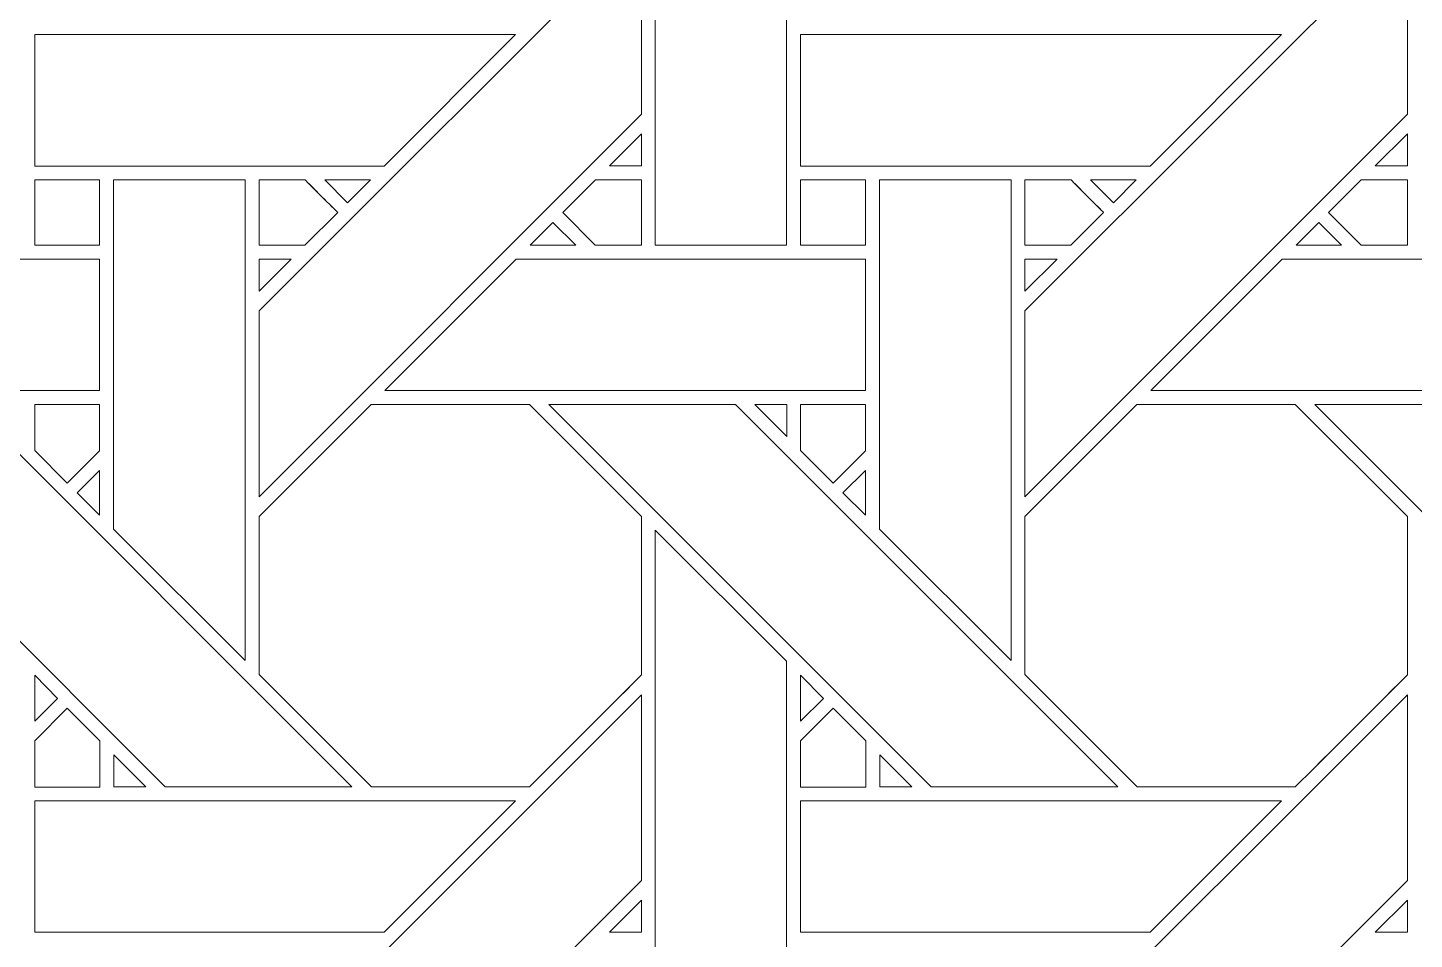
# Model space of a CAD drawing. Header units: inches. Extents: x 2.4 to 22.4, y -0.9 to 19.1.
# Drawn here: x 11.385 to 13.103, y 11.041 to 12.17 of the extents above; entities that cross this region are included whole.
import ezdxf

# ---------------------------------------------------------------- set-up
doc = ezdxf.new("R2010")
doc.units = ezdxf.units.IN
doc.header["$MEASUREMENT"] = 0
doc.layers.add('Design', color=7, linetype='Continuous', lineweight=0)

msp = doc.modelspace()

# ---------------------------------------------------------------- linework, layer by layer
at = {"layer": 'Design'}
for points, knots in [([(12.3829, 19.0948), (6.86, 19.0948), (2.3829, 14.6176), (2.3829, 9.0948), (2.3829, 3.5719), (6.86, -0.9052), (12.3829, -0.9052), (17.9057, -0.9052), (22.3829, 3.5719), (22.3829, 9.0948), (22.3829, 14.6176), (17.9057, 19.0948), (12.3829, 19.0948)], [0, 0, 0, 0, 1, 1, 1, 2, 2, 2, 3, 3, 3, 4, 4, 4, 4]), ([(12.3829, 17.972), (7.4801, 17.972), (3.5056, 13.9975), (3.5056, 9.0948), (3.5056, 4.192), (7.4801, 0.2175), (12.3829, 0.2175), (17.2856, 0.2175), (21.2601, 4.192), (21.2601, 9.0948), (21.2601, 13.9975), (17.2856, 17.972), (12.3829, 17.972)], [0, 0, 0, 0, 1, 1, 1, 2, 2, 2, 3, 3, 3, 4, 4, 4, 4]), ([(12.1625, 11.9006), (12.1625, 11.9006), (12.1625, 12.4964), (12.1625, 12.4964), (12.1625, 12.4964), (12.3252, 12.3343), (12.3252, 12.3343), (12.3252, 12.3343), (12.3252, 11.9006), (12.3252, 11.9006), (12.3252, 11.9006), (12.1625, 11.9006), (12.1625, 11.9006)], [0, 0, 0, 0, 1, 1, 1, 2, 2, 2, 3, 3, 3, 4, 4, 4, 4]), ([(12.1453, 12.0628), (12.1453, 12.0628), (11.6717, 11.5892), (11.6717, 11.5892), (11.6717, 11.5892), (11.6717, 11.8193), (11.6717, 11.8193), (11.6717, 11.8193), (12.1453, 12.2929), (12.1453, 12.2929), (12.1453, 12.2929), (12.1453, 12.0628), (12.1453, 12.0628)], [0, 0, 0, 0, 1, 1, 1, 2, 2, 2, 3, 3, 3, 4, 4, 4, 4]), ([(13.0941, 12.0628), (13.0941, 12.0628), (12.6204, 11.5892), (12.6204, 11.5892), (12.6204, 11.5892), (12.6204, 11.8193), (12.6204, 11.8193), (12.6204, 11.8193), (13.0941, 12.2929), (13.0941, 12.2929), (13.0941, 12.2929), (13.0941, 12.0628), (13.0941, 12.0628)], [0, 0, 0, 0, 1, 1, 1, 2, 2, 2, 3, 3, 3, 4, 4, 4, 4]), ([(11.9895, 12.1613), (11.9895, 12.1613), (11.8268, 11.9986), (11.8268, 11.9986), (11.8268, 11.9986), (11.3938, 11.9986), (11.3938, 11.9986), (11.3938, 11.9986), (11.3938, 12.1613), (11.3938, 12.1613), (11.3938, 12.1613), (11.9895, 12.1613), (11.9895, 12.1613)], [0, 0, 0, 0, 1, 1, 1, 2, 2, 2, 3, 3, 3, 4, 4, 4, 4]), ([(12.7755, 11.9986), (12.7755, 11.9986), (12.3425, 11.9986), (12.3425, 11.9986), (12.3425, 11.9986), (12.3425, 12.1613), (12.3425, 12.1613), (12.3425, 12.1613), (12.9382, 12.1613), (12.9382, 12.1613), (12.9382, 12.1613), (12.7755, 11.9986), (12.7755, 11.9986)], [0, 0, 0, 0, 1, 1, 1, 2, 2, 2, 3, 3, 3, 4, 4, 4, 4]), ([(12.1056, 11.9987), (12.1056, 11.9987), (12.1453, 12.0384), (12.1453, 12.0384), (12.1453, 12.0384), (12.1453, 11.9987), (12.1453, 11.9987), (12.1453, 11.9987), (12.1056, 11.9987), (12.1056, 11.9987)], [0, 0, 0, 0, 1, 1, 1, 2, 2, 2, 3, 3, 3, 3]), ([(13.0543, 11.9987), (13.0543, 11.9987), (13.0941, 12.0384), (13.0941, 12.0384), (13.0941, 12.0384), (13.0941, 11.9987), (13.0941, 11.9987), (13.0941, 11.9987), (13.0543, 11.9987), (13.0543, 11.9987)], [0, 0, 0, 0, 1, 1, 1, 2, 2, 2, 3, 3, 3, 3]), ([(11.3938, 11.9006), (11.3938, 11.9006), (11.3938, 11.9814), (11.3938, 11.9814), (11.3938, 11.9814), (11.474, 11.9814), (11.474, 11.9814), (11.474, 11.9814), (11.474, 11.9006), (11.474, 11.9006), (11.474, 11.9006), (11.3938, 11.9006), (11.3938, 11.9006)], [0, 0, 0, 0, 1, 1, 1, 2, 2, 2, 3, 3, 3, 4, 4, 4, 4]), ([(11.474, 11.9814), (11.474, 11.9814), (11.474, 11.9006), (11.474, 11.9006), (11.474, 11.9006), (11.3938, 11.9006), (11.3938, 11.9006), (11.3938, 11.9006), (11.3938, 11.9814), (11.3938, 11.9814), (11.3938, 11.9814), (11.474, 11.9814), (11.474, 11.9814)], [0, 0, 0, 0, 1, 1, 1, 2, 2, 2, 3, 3, 3, 4, 4, 4, 4]), ([(11.4916, 11.5492), (11.4916, 11.5492), (11.4916, 11.9814), (11.4916, 11.9814), (11.4916, 11.9814), (11.6545, 11.9814), (11.6545, 11.9814), (11.6545, 11.9814), (11.6545, 11.3863), (11.6545, 11.3863), (11.6545, 11.3863), (11.4916, 11.5492), (11.4916, 11.5492)], [0, 0, 0, 0, 1, 1, 1, 2, 2, 2, 3, 3, 3, 4, 4, 4, 4]), ([(11.7287, 11.9814), (11.7339, 11.9763), (11.7646, 11.9455), (11.7691, 11.9411), (11.7691, 11.9411), (11.7286, 11.9006), (11.7286, 11.9006), (11.7286, 11.9006), (11.6717, 11.9006), (11.6717, 11.9006), (11.6717, 11.9006), (11.6717, 11.9814), (11.6717, 11.9814), (11.6717, 11.9814), (11.7287, 11.9814), (11.7287, 11.9814)], [0, 0, 0, 0, 1, 1, 1, 2, 2, 2, 3, 3, 3, 4, 4, 4, 5, 5, 5, 5]), ([(11.6717, 11.9006), (11.6717, 11.9006), (11.6717, 11.9814), (11.6717, 11.9814), (11.6717, 11.9814), (11.7287, 11.9814), (11.7287, 11.9814), (11.734, 11.9762), (11.7648, 11.9453), (11.7691, 11.9411), (11.7691, 11.9411), (11.7286, 11.9006), (11.7286, 11.9006), (11.7286, 11.9006), (11.6717, 11.9006), (11.6717, 11.9006)], [0, 0, 0, 0, 1, 1, 1, 2, 2, 2, 3, 3, 3, 4, 4, 4, 5, 5, 5, 5]), ([(11.7531, 11.9814), (11.7531, 11.9814), (11.8096, 11.9814), (11.8096, 11.9814), (11.8096, 11.9814), (11.7813, 11.9532), (11.7813, 11.9532), (11.7813, 11.9532), (11.7531, 11.9814), (11.7531, 11.9814)], [0, 0, 0, 0, 1, 1, 1, 2, 2, 2, 3, 3, 3, 3]), ([(12.0882, 11.9006), (12.0882, 11.9006), (12.0479, 11.941), (12.0479, 11.941), (12.0479, 11.941), (12.0883, 11.9814), (12.0883, 11.9814), (12.0883, 11.9814), (12.1453, 11.9814), (12.1453, 11.9814), (12.1453, 11.9814), (12.1453, 11.9006), (12.1453, 11.9006), (12.1453, 11.9006), (12.0882, 11.9006), (12.0882, 11.9006)], [0, 0, 0, 0, 1, 1, 1, 2, 2, 2, 3, 3, 3, 4, 4, 4, 5, 5, 5, 5]), ([(12.1453, 11.9814), (12.1453, 11.9814), (12.1453, 11.9006), (12.1453, 11.9006), (12.1453, 11.9006), (12.0882, 11.9006), (12.0882, 11.9006), (12.0882, 11.9006), (12.0479, 11.941), (12.0479, 11.941), (12.0479, 11.941), (12.0883, 11.9814), (12.0883, 11.9814), (12.0883, 11.9814), (12.1453, 11.9814), (12.1453, 11.9814)], [0, 0, 0, 0, 1, 1, 1, 2, 2, 2, 3, 3, 3, 4, 4, 4, 5, 5, 5, 5]), ([(12.3425, 11.9006), (12.3425, 11.9006), (12.3425, 11.9814), (12.3425, 11.9814), (12.3425, 11.9814), (12.4228, 11.9814), (12.4228, 11.9814), (12.4228, 11.9814), (12.4228, 11.9006), (12.4228, 11.9006), (12.4228, 11.9006), (12.3425, 11.9006), (12.3425, 11.9006)], [0, 0, 0, 0, 1, 1, 1, 2, 2, 2, 3, 3, 3, 4, 4, 4, 4]), ([(12.3425, 11.9006), (12.3425, 11.9006), (12.3425, 11.9814), (12.3425, 11.9814), (12.3425, 11.9814), (12.4228, 11.9814), (12.4228, 11.9814), (12.4228, 11.9814), (12.4228, 11.9006), (12.4228, 11.9006), (12.4228, 11.9006), (12.3425, 11.9006), (12.3425, 11.9006)], [0, 0, 0, 0, 1, 1, 1, 2, 2, 2, 3, 3, 3, 4, 4, 4, 4]), ([(12.4403, 11.5492), (12.4403, 11.5492), (12.4403, 11.9814), (12.4403, 11.9814), (12.4403, 11.9814), (12.6032, 11.9814), (12.6032, 11.9814), (12.6032, 11.9814), (12.6032, 11.3863), (12.6032, 11.3863), (12.6032, 11.3863), (12.4403, 11.5492), (12.4403, 11.5492)], [0, 0, 0, 0, 1, 1, 1, 2, 2, 2, 3, 3, 3, 4, 4, 4, 4]), ([(12.6775, 11.9814), (12.6826, 11.9763), (12.7134, 11.9455), (12.7178, 11.9411), (12.7178, 11.9411), (12.6774, 11.9006), (12.6774, 11.9006), (12.6774, 11.9006), (12.6204, 11.9006), (12.6204, 11.9006), (12.6204, 11.9006), (12.6204, 11.9814), (12.6204, 11.9814), (12.6204, 11.9814), (12.6775, 11.9814), (12.6775, 11.9814)], [0, 0, 0, 0, 1, 1, 1, 2, 2, 2, 3, 3, 3, 4, 4, 4, 5, 5, 5, 5]), ([(12.7178, 11.9411), (12.7178, 11.9411), (12.6774, 11.9006), (12.6774, 11.9006), (12.6774, 11.9006), (12.6204, 11.9006), (12.6204, 11.9006), (12.6204, 11.9006), (12.6204, 11.9814), (12.6204, 11.9814), (12.6204, 11.9814), (12.6775, 11.9814), (12.6775, 11.9814), (12.6828, 11.9761), (12.7136, 11.9452), (12.7178, 11.9411)], [0, 0, 0, 0, 1, 1, 1, 2, 2, 2, 3, 3, 3, 4, 4, 4, 5, 5, 5, 5]), ([(12.7018, 11.9814), (12.7018, 11.9814), (12.7583, 11.9814), (12.7583, 11.9814), (12.7583, 11.9814), (12.73, 11.9532), (12.73, 11.9532), (12.73, 11.9532), (12.7018, 11.9814), (12.7018, 11.9814)], [0, 0, 0, 0, 1, 1, 1, 2, 2, 2, 3, 3, 3, 3]), ([(13.037, 11.9006), (13.037, 11.9006), (12.9966, 11.941), (12.9966, 11.941), (12.9966, 11.941), (13.037, 11.9814), (13.037, 11.9814), (13.037, 11.9814), (13.0941, 11.9814), (13.0941, 11.9814), (13.0941, 11.9814), (13.0941, 11.9006), (13.0941, 11.9006), (13.0941, 11.9006), (13.037, 11.9006), (13.037, 11.9006)], [0, 0, 0, 0, 1, 1, 1, 2, 2, 2, 3, 3, 3, 4, 4, 4, 5, 5, 5, 5]), ([(13.0941, 11.9814), (13.0941, 11.9814), (13.0941, 11.9006), (13.0941, 11.9006), (13.0941, 11.9006), (13.037, 11.9006), (13.037, 11.9006), (13.037, 11.9006), (12.9966, 11.941), (12.9966, 11.941), (12.9966, 11.941), (13.037, 11.9814), (13.037, 11.9814), (13.037, 11.9814), (13.0941, 11.9814), (13.0941, 11.9814)], [0, 0, 0, 0, 1, 1, 1, 2, 2, 2, 3, 3, 3, 4, 4, 4, 5, 5, 5, 5]), ([(12.064, 11.9006), (12.064, 11.9006), (12.0075, 11.9006), (12.0075, 11.9006), (12.0075, 11.9006), (12.0358, 11.9289), (12.0358, 11.9289), (12.0358, 11.9289), (12.064, 11.9006), (12.064, 11.9006)], [0, 0, 0, 0, 1, 1, 1, 2, 2, 2, 3, 3, 3, 3]), ([(13.0127, 11.9006), (13.0127, 11.9006), (12.9562, 11.9006), (12.9562, 11.9006), (12.9562, 11.9006), (12.9845, 11.9289), (12.9845, 11.9289), (12.9845, 11.9289), (13.0127, 11.9006), (13.0127, 11.9006)], [0, 0, 0, 0, 1, 1, 1, 2, 2, 2, 3, 3, 3, 3]), ([(11.4741, 11.8835), (11.4741, 11.8835), (11.4741, 11.7206), (11.4741, 11.7206), (11.4741, 11.7206), (10.8788, 11.7206), (10.8788, 11.7206), (10.8788, 11.7206), (11.0416, 11.8835), (11.0416, 11.8835), (11.0416, 11.8835), (11.4741, 11.8835), (11.4741, 11.8835)], [0, 0, 0, 0, 1, 1, 1, 2, 2, 2, 3, 3, 3, 4, 4, 4, 4]), ([(11.7115, 11.8835), (11.7115, 11.8835), (11.6717, 11.8436), (11.6717, 11.8436), (11.6717, 11.8436), (11.6717, 11.8835), (11.6717, 11.8835), (11.6717, 11.8835), (11.7115, 11.8835), (11.7115, 11.8835)], [0, 0, 0, 0, 1, 1, 1, 2, 2, 2, 3, 3, 3, 3]), ([(12.4228, 11.8835), (12.4228, 11.8835), (12.4228, 11.7206), (12.4228, 11.7206), (12.4228, 11.7206), (11.8275, 11.7206), (11.8275, 11.7206), (11.8275, 11.7206), (11.9904, 11.8835), (11.9904, 11.8835), (11.9904, 11.8835), (12.4228, 11.8835), (12.4228, 11.8835)], [0, 0, 0, 0, 1, 1, 1, 2, 2, 2, 3, 3, 3, 4, 4, 4, 4]), ([(12.6602, 11.8835), (12.6602, 11.8835), (12.6204, 11.8436), (12.6204, 11.8436), (12.6204, 11.8436), (12.6204, 11.8835), (12.6204, 11.8835), (12.6204, 11.8835), (12.6602, 11.8835), (12.6602, 11.8835)], [0, 0, 0, 0, 1, 1, 1, 2, 2, 2, 3, 3, 3, 3]), ([(13.3715, 11.8835), (13.3715, 11.8835), (13.3715, 11.7207), (13.3715, 11.7207), (13.3715, 11.7207), (12.7762, 11.7207), (12.7762, 11.7207), (12.7762, 11.7207), (12.9391, 11.8835), (12.9391, 11.8835), (12.9391, 11.8835), (13.3715, 11.8835), (13.3715, 11.8835)], [0, 0, 0, 0, 1, 1, 1, 2, 2, 2, 3, 3, 3, 4, 4, 4, 4]), ([(11.7867, 11.2299), (11.7867, 11.2299), (11.5556, 11.2299), (11.5556, 11.2299), (11.5556, 11.2299), (11.0821, 11.7035), (11.0821, 11.7035), (11.0821, 11.7035), (11.313, 11.7035), (11.313, 11.7035), (11.313, 11.7035), (11.7867, 11.2299), (11.7867, 11.2299)], [0, 0, 0, 0, 1, 1, 1, 2, 2, 2, 3, 3, 3, 4, 4, 4, 4]), ([(11.474, 11.7035), (11.474, 11.7035), (11.474, 11.6459), (11.474, 11.6459), (11.474, 11.6459), (11.4341, 11.606), (11.4341, 11.606), (11.4341, 11.606), (11.3938, 11.6463), (11.3938, 11.6463), (11.3938, 11.6463), (11.3938, 11.7035), (11.3938, 11.7035), (11.3938, 11.7035), (11.474, 11.7035), (11.474, 11.7035)], [0, 0, 0, 0, 1, 1, 1, 2, 2, 2, 3, 3, 3, 4, 4, 4, 5, 5, 5, 5]), ([(11.474, 11.6459), (11.474, 11.6459), (11.4341, 11.606), (11.4341, 11.606), (11.4341, 11.606), (11.3938, 11.6463), (11.3938, 11.6463), (11.3938, 11.6463), (11.3938, 11.7035), (11.3938, 11.7035), (11.3938, 11.7035), (11.474, 11.7035), (11.474, 11.7035), (11.474, 11.7035), (11.474, 11.6459), (11.474, 11.6459)], [0, 0, 0, 0, 1, 1, 1, 2, 2, 2, 3, 3, 3, 4, 4, 4, 5, 5, 5, 5]), ([(11.8104, 11.7035), (11.8104, 11.7035), (12.0066, 11.7035), (12.0066, 11.7035), (12.0066, 11.7035), (12.1453, 11.5648), (12.1453, 11.5648), (12.1453, 11.5648), (12.1453, 11.3686), (12.1453, 11.3686), (12.1275, 11.3507), (12.0156, 11.2389), (12.0066, 11.2299), (12.0066, 11.2299), (11.8109, 11.2299), (11.8109, 11.2299), (11.8109, 11.2299), (11.6717, 11.3691), (11.6717, 11.3691), (11.6717, 11.3691), (11.6717, 11.5648), (11.6717, 11.5648), (11.6717, 11.5648), (11.8104, 11.7035), (11.8104, 11.7035)], [0, 0, 0, 0, 1, 1, 1, 2, 2, 2, 3, 3, 3, 4, 4, 4, 5, 5, 5, 6, 6, 6, 7, 7, 7, 8, 8, 8, 8]), ([(12.1453, 11.3686), (12.1275, 11.3506), (12.0156, 11.2389), (12.0066, 11.2299), (12.0066, 11.2299), (11.8109, 11.2299), (11.8109, 11.2299), (11.8109, 11.2299), (11.6717, 11.3691), (11.6717, 11.3691), (11.6717, 11.3691), (11.6717, 11.5648), (11.6717, 11.5648), (11.6717, 11.5648), (11.8104, 11.7035), (11.8104, 11.7035), (11.8104, 11.7035), (12.0066, 11.7035), (12.0066, 11.7035), (12.0066, 11.7035), (12.1453, 11.5648), (12.1453, 11.5648), (12.1453, 11.5648), (12.1453, 11.3686), (12.1453, 11.3686)], [0, 0, 0, 0, 1, 1, 1, 2, 2, 2, 3, 3, 3, 4, 4, 4, 5, 5, 5, 6, 6, 6, 7, 7, 7, 8, 8, 8, 8]), ([(12.7354, 11.2299), (12.7354, 11.2299), (12.5044, 11.2299), (12.5044, 11.2299), (12.5044, 11.2299), (12.0308, 11.7035), (12.0308, 11.7035), (12.0308, 11.7035), (12.2618, 11.7035), (12.2618, 11.7035), (12.2618, 11.7035), (12.7354, 11.2299), (12.7354, 11.2299)], [0, 0, 0, 0, 1, 1, 1, 2, 2, 2, 3, 3, 3, 4, 4, 4, 4]), ([(12.2859, 11.7035), (12.2859, 11.7035), (12.3253, 11.7035), (12.3253, 11.7035), (12.3253, 11.7035), (12.3253, 11.6637), (12.3253, 11.6637), (12.3253, 11.6637), (12.2859, 11.7035), (12.2859, 11.7035)], [0, 0, 0, 0, 1, 1, 1, 2, 2, 2, 3, 3, 3, 3]), ([(12.3425, 11.6463), (12.3425, 11.6463), (12.3425, 11.7035), (12.3425, 11.7035), (12.3425, 11.7035), (12.4228, 11.7035), (12.4228, 11.7035), (12.4228, 11.7035), (12.4228, 11.6459), (12.4228, 11.6459), (12.4228, 11.6459), (12.3828, 11.606), (12.3828, 11.606), (12.3828, 11.606), (12.3425, 11.6463), (12.3425, 11.6463)], [0, 0, 0, 0, 1, 1, 1, 2, 2, 2, 3, 3, 3, 4, 4, 4, 5, 5, 5, 5]), ([(12.4228, 11.6459), (12.4228, 11.6459), (12.3828, 11.606), (12.3828, 11.606), (12.3828, 11.606), (12.3425, 11.6463), (12.3425, 11.6463), (12.3425, 11.6463), (12.3425, 11.7035), (12.3425, 11.7035), (12.3425, 11.7035), (12.4228, 11.7035), (12.4228, 11.7035), (12.4228, 11.7035), (12.4228, 11.6459), (12.4228, 11.6459)], [0, 0, 0, 0, 1, 1, 1, 2, 2, 2, 3, 3, 3, 4, 4, 4, 5, 5, 5, 5]), ([(12.7591, 11.7035), (12.7591, 11.7035), (12.9553, 11.7035), (12.9553, 11.7035), (12.9553, 11.7035), (13.0941, 11.5648), (13.0941, 11.5648), (13.0941, 11.5648), (13.0941, 11.3686), (13.0941, 11.3686), (13.0763, 11.3507), (12.9643, 11.2389), (12.9553, 11.2299), (12.9553, 11.2299), (12.7596, 11.2299), (12.7596, 11.2299), (12.7596, 11.2299), (12.6204, 11.3691), (12.6204, 11.3691), (12.6204, 11.3691), (12.6204, 11.5648), (12.6204, 11.5648), (12.6204, 11.5648), (12.7591, 11.7035), (12.7591, 11.7035)], [0, 0, 0, 0, 1, 1, 1, 2, 2, 2, 3, 3, 3, 4, 4, 4, 5, 5, 5, 6, 6, 6, 7, 7, 7, 8, 8, 8, 8]), ([(13.0941, 11.5648), (13.0941, 11.5648), (13.0941, 11.3686), (13.0941, 11.3686), (13.0761, 11.3504), (12.9642, 11.2388), (12.9553, 11.2299), (12.9553, 11.2299), (12.7596, 11.2299), (12.7596, 11.2299), (12.7596, 11.2299), (12.6204, 11.3691), (12.6204, 11.3691), (12.6204, 11.3691), (12.6204, 11.5648), (12.6204, 11.5648), (12.6204, 11.5648), (12.7591, 11.7035), (12.7591, 11.7035), (12.7591, 11.7035), (12.9553, 11.7035), (12.9553, 11.7035), (12.9553, 11.7035), (13.0941, 11.5648), (13.0941, 11.5648)], [0, 0, 0, 0, 1, 1, 1, 2, 2, 2, 3, 3, 3, 4, 4, 4, 5, 5, 5, 6, 6, 6, 7, 7, 7, 8, 8, 8, 8]), ([(13.6841, 11.2299), (13.6841, 11.2299), (13.4531, 11.2299), (13.4531, 11.2299), (13.4531, 11.2299), (12.9795, 11.7035), (12.9795, 11.7035), (12.9795, 11.7035), (13.2105, 11.7035), (13.2105, 11.7035), (13.2105, 11.7035), (13.6841, 11.2299), (13.6841, 11.2299)], [0, 0, 0, 0, 1, 1, 1, 2, 2, 2, 3, 3, 3, 4, 4, 4, 4]), ([(11.4741, 11.6217), (11.4741, 11.6217), (11.4741, 11.5665), (11.4741, 11.5665), (11.4741, 11.5665), (11.4463, 11.5939), (11.4463, 11.5939), (11.4463, 11.5939), (11.4741, 11.6217), (11.4741, 11.6217)], [0, 0, 0, 0, 1, 1, 1, 2, 2, 2, 3, 3, 3, 3]), ([(12.4228, 11.6217), (12.4228, 11.6217), (12.4228, 11.5665), (12.4228, 11.5665), (12.4228, 11.5665), (12.395, 11.5939), (12.395, 11.5939), (12.395, 11.5939), (12.4228, 11.6217), (12.4228, 11.6217)], [0, 0, 0, 0, 1, 1, 1, 2, 2, 2, 3, 3, 3, 3]), ([(12.1625, 10.9519), (12.1625, 10.9519), (12.1625, 11.5477), (12.1625, 11.5477), (12.1625, 11.5477), (12.3252, 11.3855), (12.3252, 11.3855), (12.3252, 11.3855), (12.3252, 10.9519), (12.3252, 10.9519), (12.3252, 10.9519), (12.1625, 10.9519), (12.1625, 10.9519)], [0, 0, 0, 0, 1, 1, 1, 2, 2, 2, 3, 3, 3, 4, 4, 4, 4]), ([(11.3938, 11.3113), (11.3938, 11.3113), (11.3938, 11.3681), (11.3938, 11.3681), (11.3938, 11.3681), (11.422, 11.3395), (11.422, 11.3395), (11.422, 11.3395), (11.3938, 11.3113), (11.3938, 11.3113)], [0, 0, 0, 0, 1, 1, 1, 2, 2, 2, 3, 3, 3, 3]), ([(12.3425, 11.3113), (12.3425, 11.3113), (12.3425, 11.3681), (12.3425, 11.3681), (12.3425, 11.3681), (12.3707, 11.3395), (12.3707, 11.3395), (12.3707, 11.3395), (12.3425, 11.3113), (12.3425, 11.3113)], [0, 0, 0, 0, 1, 1, 1, 2, 2, 2, 3, 3, 3, 3]), ([(12.1453, 11.1141), (12.1453, 11.1141), (11.6717, 10.6404), (11.6717, 10.6404), (11.6717, 10.6404), (11.6717, 10.8705), (11.6717, 10.8705), (11.6717, 10.8705), (12.1453, 11.3441), (12.1453, 11.3441), (12.1453, 11.3441), (12.1453, 11.1141), (12.1453, 11.1141)], [0, 0, 0, 0, 1, 1, 1, 2, 2, 2, 3, 3, 3, 4, 4, 4, 4]), ([(13.0941, 11.1141), (13.0941, 11.1141), (12.6204, 10.6404), (12.6204, 10.6404), (12.6204, 10.6404), (12.6204, 10.8705), (12.6204, 10.8705), (12.6204, 10.8705), (13.0941, 11.3441), (13.0941, 11.3441), (13.0941, 11.3441), (13.0941, 11.1141), (13.0941, 11.1141)], [0, 0, 0, 0, 1, 1, 1, 2, 2, 2, 3, 3, 3, 4, 4, 4, 4]), ([(11.3938, 11.2297), (11.3938, 11.2297), (11.3938, 11.2869), (11.3938, 11.2869), (11.3938, 11.2869), (11.4341, 11.3273), (11.4341, 11.3273), (11.4341, 11.3273), (11.4745, 11.287), (11.4745, 11.287), (11.4745, 11.287), (11.4745, 11.2297), (11.4745, 11.2297), (11.4745, 11.2297), (11.3938, 11.2297), (11.3938, 11.2297)], [0, 0, 0, 0, 1, 1, 1, 2, 2, 2, 3, 3, 3, 4, 4, 4, 5, 5, 5, 5]), ([(11.4341, 11.3273), (11.4341, 11.3273), (11.4745, 11.287), (11.4745, 11.287), (11.4745, 11.287), (11.4745, 11.2297), (11.4745, 11.2297), (11.4745, 11.2297), (11.3938, 11.2297), (11.3938, 11.2297), (11.3938, 11.2297), (11.3938, 11.2869), (11.3938, 11.2869), (11.3938, 11.2869), (11.4341, 11.3273), (11.4341, 11.3273)], [0, 0, 0, 0, 1, 1, 1, 2, 2, 2, 3, 3, 3, 4, 4, 4, 5, 5, 5, 5]), ([(12.3425, 11.2297), (12.3425, 11.2297), (12.3425, 11.2869), (12.3425, 11.2869), (12.3425, 11.2869), (12.3829, 11.3273), (12.3829, 11.3273), (12.3829, 11.3273), (12.4232, 11.287), (12.4232, 11.287), (12.4232, 11.287), (12.4232, 11.2297), (12.4232, 11.2297), (12.4232, 11.2297), (12.3425, 11.2297), (12.3425, 11.2297)], [0, 0, 0, 0, 1, 1, 1, 2, 2, 2, 3, 3, 3, 4, 4, 4, 5, 5, 5, 5]), ([(12.3829, 11.3273), (12.3829, 11.3273), (12.4232, 11.287), (12.4232, 11.287), (12.4232, 11.287), (12.4232, 11.2297), (12.4232, 11.2297), (12.4232, 11.2297), (12.3425, 11.2297), (12.3425, 11.2297), (12.3425, 11.2297), (12.3425, 11.2869), (12.3425, 11.2869), (12.3425, 11.2869), (12.3829, 11.3273), (12.3829, 11.3273)], [0, 0, 0, 0, 1, 1, 1, 2, 2, 2, 3, 3, 3, 4, 4, 4, 5, 5, 5, 5]), ([(11.4917, 11.2299), (11.4917, 11.2299), (11.4917, 11.2697), (11.4917, 11.2697), (11.4917, 11.2697), (11.5314, 11.2299), (11.5314, 11.2299), (11.5314, 11.2299), (11.4917, 11.2299), (11.4917, 11.2299)], [0, 0, 0, 0, 1, 1, 1, 2, 2, 2, 3, 3, 3, 3]), ([(12.4405, 11.2299), (12.4405, 11.2299), (12.4405, 11.2697), (12.4405, 11.2697), (12.4405, 11.2697), (12.4802, 11.2299), (12.4802, 11.2299), (12.4802, 11.2299), (12.4405, 11.2299), (12.4405, 11.2299)], [0, 0, 0, 0, 1, 1, 1, 2, 2, 2, 3, 3, 3, 3]), ([(11.3938, 11.0499), (11.3938, 11.0499), (11.3938, 11.2126), (11.3938, 11.2126), (11.3938, 11.2126), (11.9895, 11.2126), (11.9895, 11.2126), (11.9895, 11.2126), (11.8268, 11.0499), (11.8268, 11.0499), (11.8268, 11.0499), (11.3938, 11.0499), (11.3938, 11.0499)], [0, 0, 0, 0, 1, 1, 1, 2, 2, 2, 3, 3, 3, 4, 4, 4, 4]), ([(12.9383, 11.2126), (12.9383, 11.2126), (12.7755, 11.0499), (12.7755, 11.0499), (12.7755, 11.0499), (12.3425, 11.0499), (12.3425, 11.0499), (12.3425, 11.0499), (12.3425, 11.2126), (12.3425, 11.2126), (12.3425, 11.2126), (12.9383, 11.2126), (12.9383, 11.2126)], [0, 0, 0, 0, 1, 1, 1, 2, 2, 2, 3, 3, 3, 4, 4, 4, 4]), ([(12.1056, 11.0499), (12.1056, 11.0499), (12.1453, 11.0897), (12.1453, 11.0897), (12.1453, 11.0897), (12.1453, 11.0499), (12.1453, 11.0499), (12.1453, 11.0499), (12.1056, 11.0499), (12.1056, 11.0499)], [0, 0, 0, 0, 1, 1, 1, 2, 2, 2, 3, 3, 3, 3]), ([(13.0543, 11.0499), (13.0543, 11.0499), (13.0941, 11.0897), (13.0941, 11.0897), (13.0941, 11.0897), (13.0941, 11.0499), (13.0941, 11.0499), (13.0941, 11.0499), (13.0543, 11.0499), (13.0543, 11.0499)], [0, 0, 0, 0, 1, 1, 1, 2, 2, 2, 3, 3, 3, 3])]:
    msp.add_open_spline(points, degree=3, knots=knots, dxfattribs=at)

doc.saveas('drawing.dxf')
